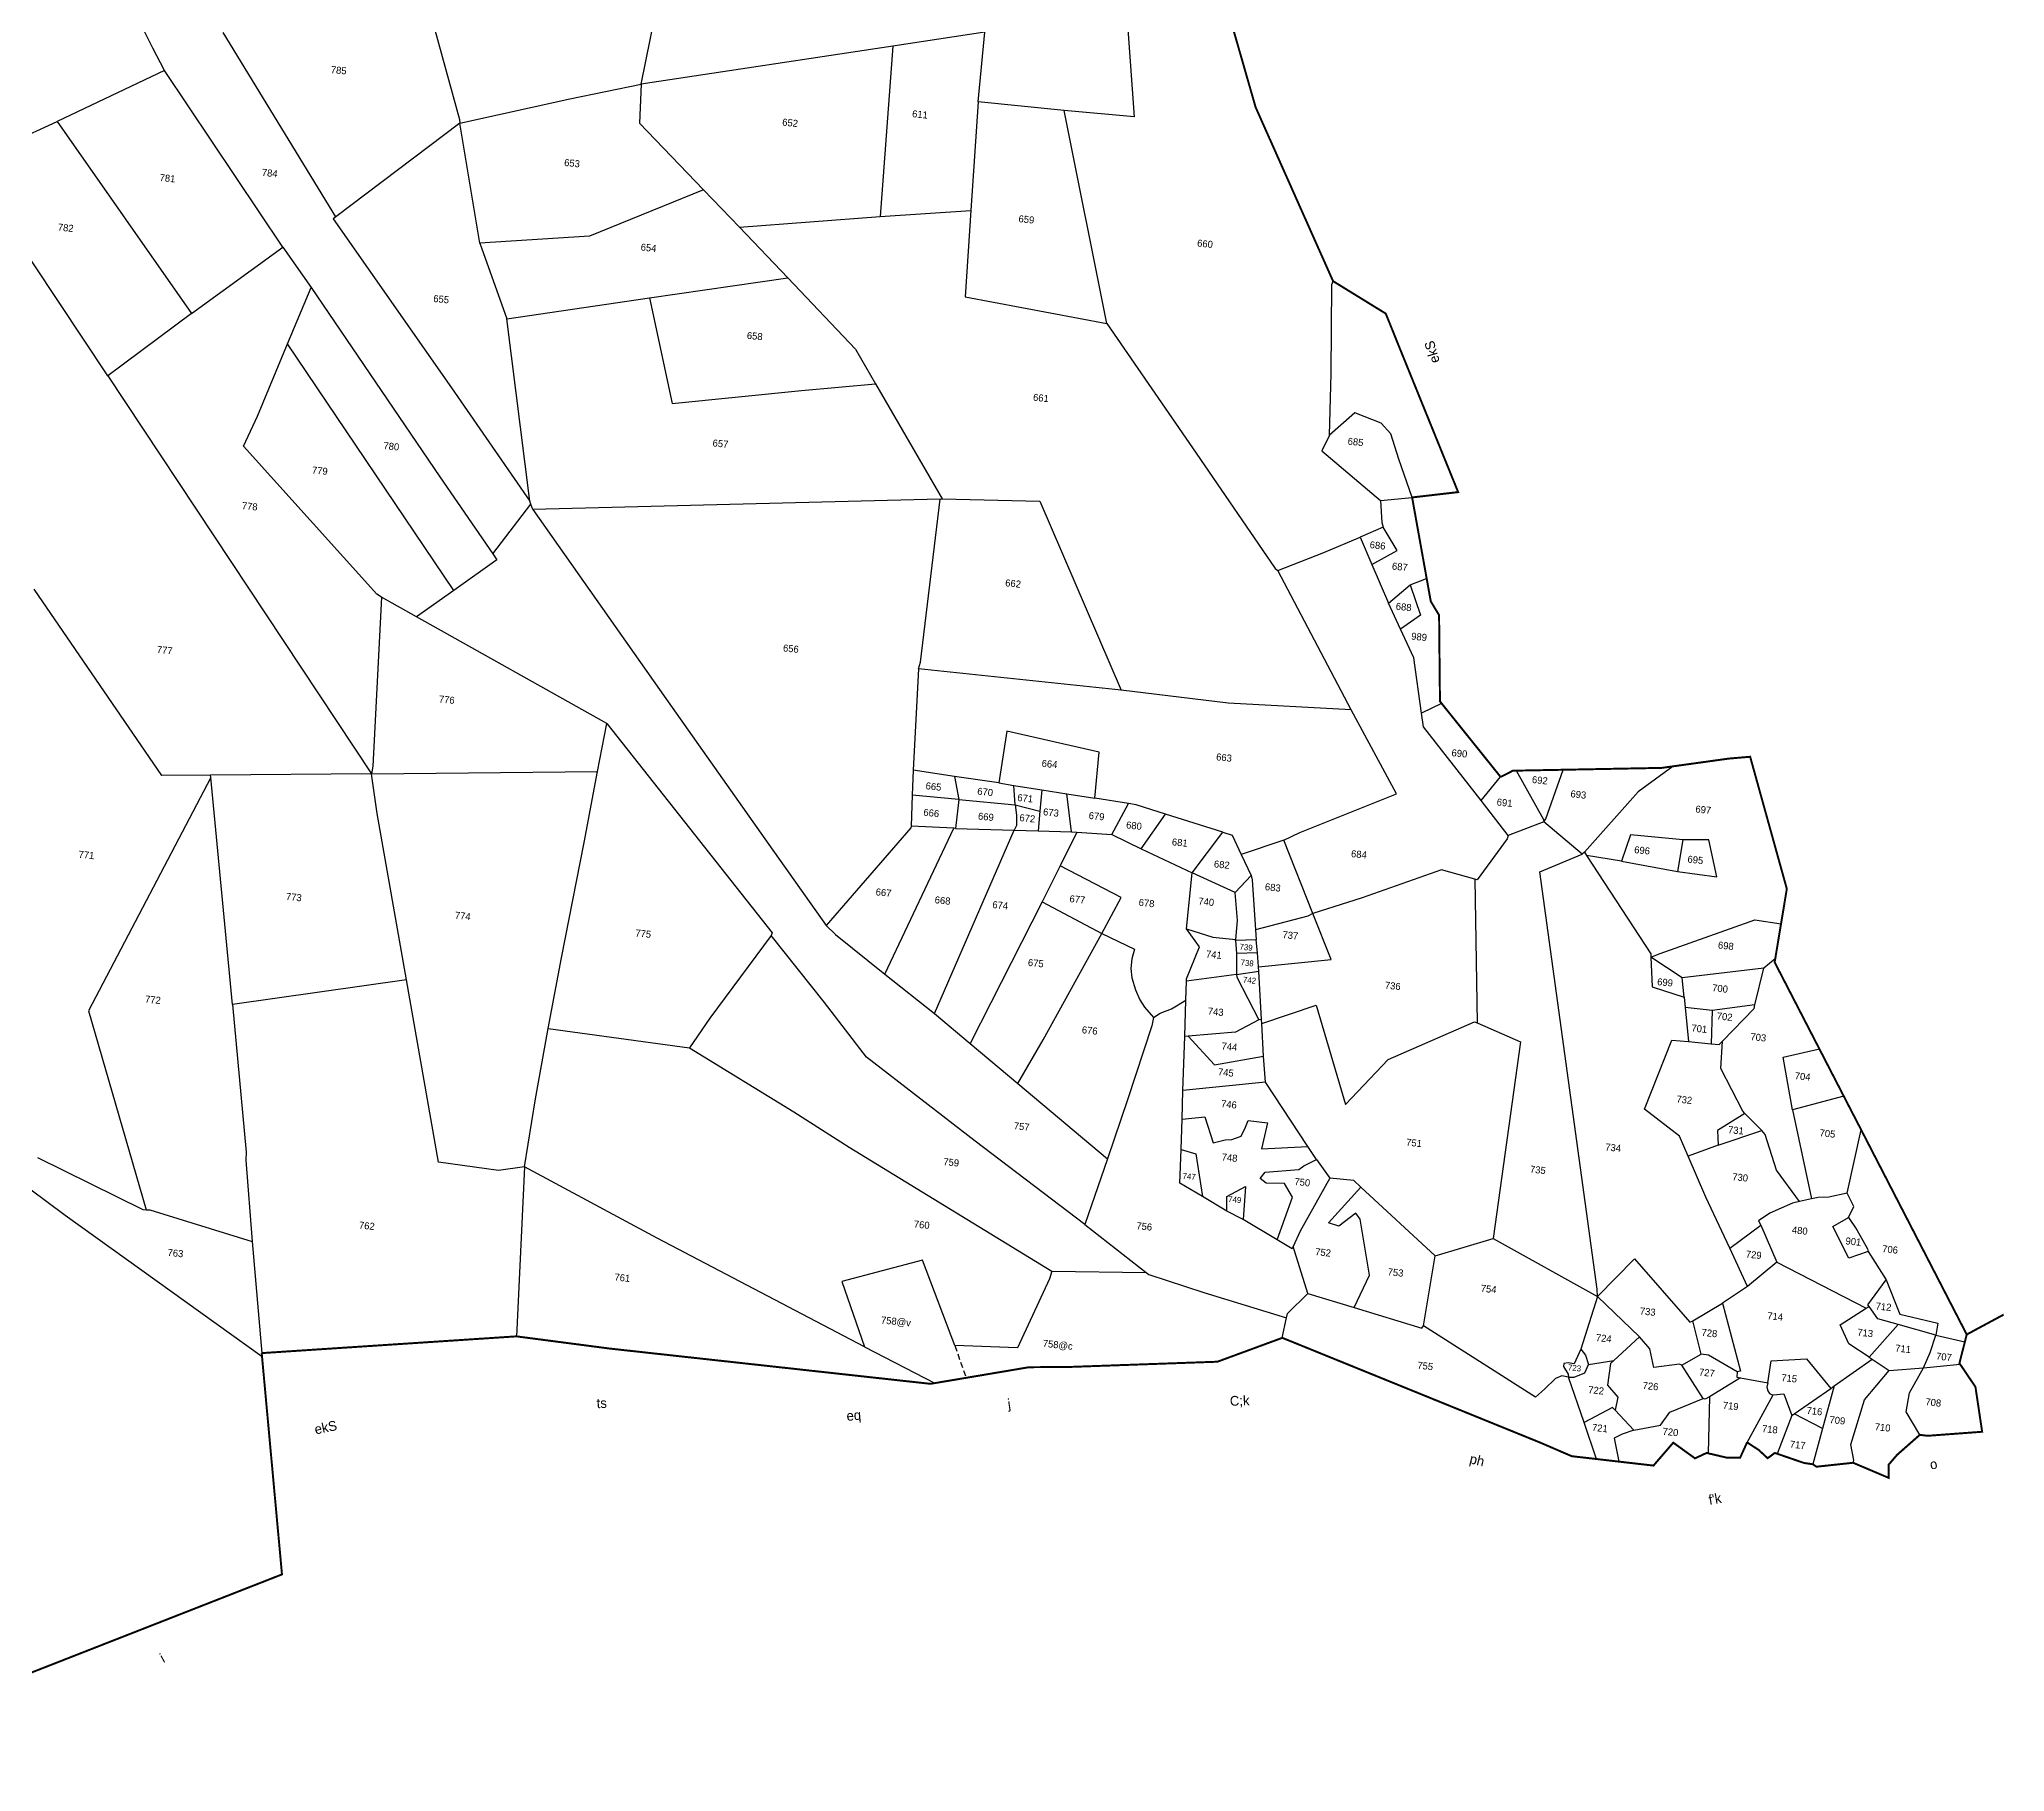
# Model space of a CAD drawing. Header units: metres. Extents: x 256890 to 259932, y 2184530 to 2188310.
# Drawn here: x 258689 to 259707, y 2184963 to 2185860 of the extents above; entities that cross this region are included whole.
import ezdxf

# ---------------------------------------------------------------- set-up
doc = ezdxf.new("R2010")
doc.units = ezdxf.units.M
doc.header["$LTSCALE"] = 0.3
doc.linetypes.add('DASHED', pattern=[0.75, 0.5, -0.25])
doc.linetypes.add('DIVIDE', pattern=[1.25, 0.5, -0.25, 0, -0.25, 0, -0.25])
for name, color, linetype in [('POLY_PARCEL', 6, 'Continuous'), ('POLY_SUBPARCEL', 6, 'DASHED'), ('TEXT_MAPOUT', 7, 'Continuous'), ('TEXT_PARCEL', 7, 'Continuous'), ('V_BOUND_LINE', 7, 'Continuous'), ('V_DIVIDE_LINE', 7, 'DIVIDE')]:
    doc.layers.add(name, color=color, linetype=linetype)
doc.styles.add('TEXT_MAP', font='', dxfattribs={"height": 1.8})
doc.styles.get('TEXT_MAP').set_extended_font_data('Kruti Dev 050')

# ---------------------------------------------------------------- blocks, each defined once
blk = doc.blocks.new('kk')
at = {"layer": 'POLY_PARCEL'}
for points in [[(1828.42, 430.97), (1825.21, 436.57), (1811.6, 461.51), (1799.73, 482.6), (1785.91, 478.21)], [(1887.29, 474.79), (1887.37, 474.54), (1904.26, 421.43), (1904.37, 420.56)], [(2072.23, 466.61), (2076.46, 428.93), (2058.52, 429.83)], [(1950.3, 432.33), (1954.06, 456.1)], [(2037.45, 449.05), (2014.13, 444.52)], [(2036.46, 431.14), (2037.45, 449.05)], [(2014.13, 444.52), (1950.3, 432.33)], [(2014.13, 444.52), (2012.64, 400.94)], [(1873.68, 395.33), (1843.07, 441.31)], [(1904.37, 420.56), (1932.19, 427.8), (1950.3, 432.33)], [(1950.3, 432.33), (1950.19, 422.34), (1967.22, 405.96)], [(1828.42, 430.97), (1801.59, 416.94)], [(1860.45, 387.1), (1828.42, 430.97)], [(2036.46, 431.14), (2035.73, 403.33)], [(2058.52, 429.83), (2036.46, 431.14)], [(2071.53, 375.89), (2058.52, 429.83)], [(1778.89, 405.43), (1801.59, 416.94)], [(1801.59, 416.94), (1837.79, 369.19)], [(1904.37, 420.56), (1873.68, 395.33)], [(1910.71, 390.07), (1904.37, 420.56)], [(1817.09, 352.44), (1790.39, 389.4), (1778.89, 405.43)], [(1967.22, 405.96), (1938.64, 392.97), (1910.71, 390.07)], [(1967.22, 405.96), (1976.79, 396.77)], [(2012.64, 400.94), (2035.73, 403.33)], [(2035.73, 403.33), (2035.15, 381.26), (2071.53, 375.89)], [(1976.79, 396.77), (2012.64, 400.94)], [(1976.79, 396.77), (1989.64, 384.28)], [(1873.68, 395.33), (1873, 394.78), (1904.91, 352.87), (1926.06, 324.68)], [(1837.79, 369.19), (1860.45, 387.1)], [(1860.45, 387.1), (1868.07, 377.05)], [(1910.71, 390.07), (1918.36, 371)], [(2129.52, 349.55), (2129.28, 365.36), (2128.56, 388.12), (2128.87, 388.95)], [(1954.58, 377.79), (1989.64, 384.28)], [(1989.64, 384.28), (2007.67, 366.76), (2013.12, 358.16)], [(1862.63, 362.45), (1868.07, 377.05)], [(1868.07, 377.05), (1902.8, 330), (1917.11, 310.88)], [(1918.36, 371), (1954.58, 377.79)], [(1954.58, 377.79), (1961.42, 351.08), (1994.27, 355.72), (2013.12, 358.16)], [(2071.53, 375.89), (2095.63, 343.65), (2117, 315.02), (2117.71, 314.53)], [(1837.79, 369.19), (1817.09, 352.44)], [(1926.06, 324.68), (1918.36, 371)], [(1889.1, 298.72), (1887.92, 299.39), (1852.39, 335.82), (1855.64, 343.67), (1862.63, 362.45)], [(1907.55, 301.15), (1862.63, 362.45)], [(2013.12, 358.16), (2031.3, 329.46)], [(1817.09, 352.44), (1888.34, 253.43)], [(2151.22, 334.51), (2147.41, 344.18), (2145.15, 350.56), (2142.56, 353.15), (2135.71, 355.54), (2129.52, 349.55)], [(2129.52, 349.55), (2127.7, 345.53), (2143.19, 333.38)], [(2143.19, 333.38), (2151.22, 334.51)], [(2143.19, 333.38), (2143.76, 327.81), (2144.1, 326.61)], [(2030.73, 329.33), (1926.89, 322.56)], [(2026.96, 285.78), (2027.34, 287.53), (2030.73, 329.33)], [(2030.73, 329.33), (2031.3, 329.46)], [(2031.3, 329.46), (2056.21, 329.84), (2078.92, 282.37)], [(2144.1, 326.61), (2138.35, 323.83)], [(2141.62, 317), (2147.95, 320.81), (2144.1, 326.61)], [(1917.11, 310.88), (1926.35, 323.93)], [(1926.35, 323.93), (1926.06, 324.68)], [(1926.89, 322.56), (1926.35, 323.93)], [(1926.89, 322.56), (1964.48, 273.4), (1990.49, 239.38), (2005.97, 219.29)], [(2117.71, 314.53), (2129.23, 319.57), (2138.35, 323.83)], [(2138.35, 323.83), (2141.62, 317)], [(2141.62, 317), (2146.27, 307.28)], [(2137.8, 279.64), (2117.71, 314.53)], [(2146.27, 307.28), (2151.64, 312.17)], [(2151.64, 312.17), (2154.57, 304.55), (2149.6, 300.73)], [(2151.64, 312.17), (2155.75, 313.96)], [(1917.11, 310.88), (1918.22, 309.4), (1907.55, 301.15)], [(2149.6, 300.73), (2146.27, 307.28)], [(1847.3, 251.48), (1834.85, 250.89), (1800.42, 297.23)], [(1889.1, 298.72), (1888.65, 255.41), (1888.34, 253.43)], [(1898.31, 294.01), (1889.1, 298.72)], [(1907.55, 301.15), (1898.31, 294.01)], [(2155.78, 279.53), (2153.24, 293.54), (2149.6, 300.73)], [(1947.89, 268.66), (1898.31, 294.01)], [(2026.96, 285.78), (2026.56, 259.83)], [(2078.92, 282.37), (2026.96, 285.78)], [(2137.8, 279.64), (2106.32, 280.16), (2078.92, 282.37)], [(2160.83, 282.19), (2155.78, 279.53)], [(2121.91, 245.73), (2125.94, 247.84), (2150.2, 258.67), (2137.8, 279.64)], [(2171.91, 257.83), (2156.41, 276.07), (2155.78, 279.53)], [(1946.05, 256.36), (1947.89, 268.66)], [(1947.89, 268.66), (1992.2, 216.9), (1992.03, 216.16)], [(2073.23, 254.53), (2073.86, 266.32), (2050.15, 270.75), (2048.62, 257.43)], [(2188.11, 252.95), (2188.57, 253.74), (2192.54, 266.48)], [(2220.47, 268.45), (2211.9, 261.6), (2198.77, 245.64)], [(2171.91, 257.83), (2176.63, 264.01)], [(2180.51, 265.78), (2188, 253.6), (2188.11, 252.95)], [(1888.34, 253.43), (1946.05, 256.36)], [(1936.06, 190.22), (1938.7, 208.41), (1943.32, 238.07), (1946.05, 256.36)], [(2037.22, 258.67), (2026.56, 259.83)], [(2026.56, 259.83), (2026.58, 253.46)], [(2037.22, 258.67), (2038.51, 252.83)], [(2048.62, 257.43), (2037.22, 258.67)], [(2048.62, 257.43), (2052.46, 256.97)], [(2052.97, 252.03), (2052.46, 256.97)], [(2052.46, 256.97), (2059.6, 256.1)], [(2059.6, 256.1), (2059.36, 250.63)], [(2059.6, 256.1), (2066.06, 255.32)], [(2179.15, 249.11), (2171.91, 257.83)], [(1888.34, 253.43), (1847.3, 251.48)], [(1847.38, 250.88), (1847.3, 251.48)], [(1899.36, 201.24), (1890.17, 243.39), (1888.34, 253.43)], [(2038.51, 252.83), (2026.58, 253.46)], [(2026.58, 253.46), (2026.61, 245.55)], [(2038.51, 252.83), (2037.95, 245.4)], [(2038.51, 252.83), (2052.97, 252.03)], [(2052.97, 252.03), (2053.44, 249.38), (2053.56, 246.72), (2052.94, 245.55)], [(2052.97, 252.03), (2059.36, 250.63)], [(2066.06, 255.32), (2073.23, 254.53)], [(2067.64, 245.69), (2066.06, 255.32)], [(2081.91, 253.46), (2073.23, 254.53)], [(2077.93, 245.43), (2081.91, 253.46)], [(2091.41, 251.16), (2083.85, 253.22), (2081.91, 253.46)], [(2085.55, 242.07), (2091.41, 251.16)], [(2106.29, 247.09), (2091.41, 251.16)], [(2188.11, 252.95), (2179.15, 249.11)], [(2198.23, 245.09), (2188.11, 252.95)], [(1847.38, 250.88), (1818.47, 190.11), (1835.23, 139.88)], [(1855.22, 193.15), (1847.38, 250.88)], [(2059.36, 250.63), (2059.14, 245.61)], [(2098.86, 236.42), (2106.29, 247.09)], [(2106.29, 247.09), (2108.71, 246.45), (2111.2, 241.62)], [(2179.15, 249.11), (2178.93, 248.24), (2171.67, 237.49), (2171.1, 237.63)], [(2223.73, 249.75), (2210.4, 250.57), (2208.33, 243.75)], [(2222.69, 241.67), (2232.79, 240.64), (2230.39, 250.08), (2223.73, 249.75)], [(2223.73, 249.75), (2222.69, 241.67)], [(2026.61, 245.55), (2026.61, 245.07), (2005.97, 219.29)], [(2021.41, 207.44), (2037.58, 245.41)], [(2037.58, 245.41), (2026.61, 245.55)], [(2034.45, 197.91), (2052.94, 245.55)], [(2037.95, 245.4), (2037.58, 245.41)], [(2037.95, 245.4), (2052.94, 245.55)], [(2052.94, 245.55), (2059.14, 245.61)], [(2059.14, 245.61), (2067.64, 245.69)], [(2069.02, 245.66), (2065.07, 236.93)], [(2067.64, 245.69), (2069.02, 245.66)], [(2069.02, 245.66), (2077.93, 245.43)], [(2077.93, 245.43), (2085.55, 242.07)], [(2085.55, 242.07), (2098.86, 236.42)], [(2121.91, 245.73), (2111.2, 241.62)], [(2111.2, 241.62), (2113.93, 236.34)], [(2130.06, 227.26), (2121.91, 245.73)], [(2206.57, 132.29), (2206.4, 134.2), (2187.59, 240.15), (2198.23, 245.09)], [(2198.77, 245.64), (2198.23, 245.09)], [(2198.77, 245.64), (2199.33, 244.85)], [(2208.33, 243.75), (2199.33, 244.85)], [(2199.33, 244.85), (2216.75, 220.35), (2216.82, 219.47)], [(2208.33, 243.75), (2222.69, 241.67)], [(2065.07, 236.93), (2060.81, 227.52)], [(2076.4, 220), (2081, 229.39), (2065.07, 236.93)], [(2098, 222.05), (2098.86, 236.42)], [(2110, 231.88), (2098.86, 236.42)], [(2113.93, 236.34), (2110, 231.88)], [(2113.93, 236.34), (2114.27, 235.28), (2115.63, 222.53)], [(2171.1, 237.63), (2162.49, 239.72), (2142.48, 231.79), (2130.06, 227.26)], [(2171.1, 237.63), (2173.07, 200.97)], [(2110.64, 219.85), (2110.87, 224.69), (2110, 231.88)], [(2060.81, 227.52), (2043.9, 190.64)], [(2060.81, 227.52), (2076.4, 220)], [(2130.06, 227.26), (2128.83, 226.55), (2115.63, 222.53)], [(2116.72, 213.11), (2135.18, 215.68), (2130.06, 227.26)], [(2216.82, 219.47), (2219.1, 220.56), (2242.95, 230.12), (2249.68, 229.3)], [(2098, 222.05), (2104.73, 220.19), (2110.64, 219.85)], [(2098.48, 208.73), (2098.47, 209.26), (2101.5, 217.64), (2098, 222.05)], [(2115.63, 222.53), (2115.9, 219.95)], [(1992.03, 216.16), (1977.14, 194.5), (1972.27, 186.69)], [(2075.01, 145.55), (2046.15, 165.74), (2017.57, 186.06), (2006.29, 199.63), (1992.03, 216.16)], [(2005.97, 219.29), (2008.46, 217.12), (2021.41, 207.44)], [(2056.44, 180.9), (2062.48, 192.25), (2076.4, 220)], [(2076.4, 220), (2084.91, 216.37), (2084.3, 213.84), (2084.15, 211.4), (2084.51, 208.97), (2085.52, 205.98), (2086.79, 203.49), (2088.06, 201.67), (2090.44, 199.08)], [(2115.9, 219.95), (2110.63, 219.56)], [(2110.63, 219.56), (2110.64, 219.85)], [(2110.63, 219.56), (2111.01, 216.26)], [(2116.3, 216.62), (2111.01, 216.26)], [(2111.01, 216.26), (2111.2, 210.89)], [(2116.3, 216.62), (2115.9, 219.95)], [(2116.72, 213.11), (2116.3, 216.62)], [(2216.82, 219.47), (2217.42, 211.94), (2225.67, 209.64)], [(2225, 214.57), (2216.82, 219.47)], [(2245.78, 217.85), (2225, 214.57)], [(2243.84, 208.35), (2245.78, 217.85)], [(2248.55, 220.29), (2245.78, 217.85)], [(2111.2, 210.89), (2098.48, 208.73)], [(2111.2, 210.89), (2116.86, 211.99)], [(2111.2, 210.89), (2111.31, 210.25), (2117.35, 199.56)], [(2116.86, 211.99), (2116.72, 213.11)], [(2118, 199.71), (2116.86, 211.99)], [(2225.67, 209.64), (2225, 214.57)], [(2021.41, 207.44), (2034.45, 197.91)], [(2098.51, 203.84), (2098.48, 208.73)], [(2225.67, 209.64), (2226.04, 207.01)], [(2233.01, 206.5), (2226.04, 207.01)], [(2226.04, 207.01), (2227.25, 198.33)], [(2243.84, 208.35), (2233.01, 206.5)], [(2233.01, 206.5), (2233.09, 198.01)], [(2235.89, 198.76), (2243.65, 207.43), (2243.84, 208.35)], [(1899.36, 201.24), (1855.22, 193.15)], [(1931.35, 154.64), (1924.74, 153.47), (1909.37, 154.94), (1899.36, 201.24)], [(2090.44, 199.08), (2092.12, 200.3), (2094.93, 201.45), (2098.51, 203.84)], [(2098.58, 194.58), (2098.51, 203.84)], [(2118.11, 198.63), (2131.81, 203.86), (2140.29, 178.84), (2150.74, 190.75), (2172.42, 201.22), (2173.07, 200.97)], [(2173.07, 200.97), (2184.34, 196.56), (2179.32, 146.1)], [(2034.45, 197.91), (2043.9, 190.64)], [(2090.44, 199.08), (2090.11, 196.99), (2084.62, 177.8), (2080.14, 162.51)], [(2117.35, 199.56), (2111.5, 196.16), (2099.46, 194.68)], [(2118, 199.71), (2117.35, 199.56)], [(2118.11, 198.63), (2118, 199.71)], [(2118.91, 190.36), (2118.11, 198.63)], [(2228.35, 169.05), (2225.94, 174.11), (2216.69, 180.63), (2222.94, 198.54), (2227.25, 198.33)], [(2227.25, 198.33), (2233.09, 198.01)], [(2233.09, 198.01), (2235.12, 197.9), (2235.89, 198.76)], [(2242.37, 180.52), (2241.79, 181.06), (2235.75, 191.79), (2235.89, 198.76)], [(2254.48, 181.91), (2251.58, 195.28), (2260.72, 197.78)], [(1855.22, 193.15), (1860.18, 155.59), (1860.13, 153.51), (1862.59, 132.85)], [(2099.46, 194.68), (2098.58, 194.58)], [(2098.69, 180.76), (2098.58, 194.58)], [(2099.46, 194.68), (2106.45, 187.58), (2118.91, 190.36)], [(1931.35, 154.64), (1933.47, 172.12), (1936.06, 190.22)], [(1936.06, 190.22), (1972.27, 186.69)], [(1972.27, 186.69), (1999.53, 171.39), (2014.05, 162.92), (2067.04, 133.27)], [(2043.9, 190.64), (2056.44, 180.9)], [(2119.67, 183.69), (2118.91, 190.36)], [(2267.41, 185.97), (2254.48, 181.91)], [(2056.44, 180.9), (2080.14, 162.51)], [(2119.67, 183.69), (2098.69, 180.76)], [(2098.74, 173.38), (2098.69, 180.76)], [(2131.16, 167.73), (2119.67, 183.69)], [(2254.48, 181.91), (2260.2, 159.37)], [(2242.37, 180.52), (2235.51, 175.94), (2235.89, 172.2)], [(2235.89, 172.2), (2246.82, 176.32)], [(2246.82, 176.32), (2242.37, 180.52)], [(2257.23, 158.58), (2251, 166.39), (2247.78, 175.4), (2246.82, 176.32)], [(2269.26, 161.19), (2272.21, 177.52)], [(2098.74, 173.38), (2104.52, 174.25), (2106.92, 167.68), (2109.99, 168.59), (2111.62, 168.69), (2113.97, 169.69), (2115.02, 171.99), (2115.6, 173.77), (2120.63, 173.34), (2119.34, 166.63), (2131.16, 167.73)], [(2098.8, 165.66), (2098.74, 173.38)], [(2235.89, 172.2), (2228.35, 169.05)], [(1866.28, 103.48), (1814.56, 137.63), (1796.34, 150.07), (1775.59, 163.76), (1768.44, 169.23)], [(2133.49, 164.49), (2131.16, 167.73)], [(2239.9, 145.97), (2233.24, 158.76), (2228.35, 169.05)], [(2080.14, 162.51), (2075.01, 145.55)], [(2098.8, 165.66), (2102.65, 164.69), (2104.76, 153.86)], [(2104.76, 153.86), (2098.86, 157.07), (2098.8, 165.66)], [(2124.2, 143.56), (2127.69, 154.62), (2125.58, 158.02), (2120.83, 157.92), (2119.3, 159.07), (2120.45, 160.75), (2129.03, 161.76), (2130.28, 162.71), (2133.49, 164.49)], [(2133.49, 164.49), (2137.05, 159.8)], [(2269.26, 161.19), (2264.61, 159.97), (2261.93, 159.83), (2260.2, 159.37)], [(2269.89, 154.97), (2271.13, 157.89), (2269.26, 161.19)], [(2111.14, 150.4), (2110.99, 154.15), (2115.59, 156.88), (2115.33, 148.42)], [(2137.05, 159.8), (2130.05, 146), (2128.43, 141.99)], [(2145.06, 157.84), (2143.19, 159.47), (2137.05, 159.8)], [(2144.56, 127.05), (2148.13, 135.47), (2145.2, 149.64), (2144.05, 151.13), (2139.88, 147.68), (2137.15, 148.4), (2145.06, 157.84)], [(2145.06, 157.84), (2164.74, 141.02)], [(2257.23, 158.58), (2255.45, 158.11), (2249.75, 155.31), (2246.92, 153.25), (2247.52, 152.15)], [(2260.2, 159.37), (2257.23, 158.58)], [(1806.95, 152.09), (1834.36, 139.91), (1835.23, 139.88)], [(1931.35, 154.64), (1931.01, 111.26)], [(2020, 112.11), (1965.99, 137.77), (1931.35, 154.64)], [(2111.14, 150.4), (2104.76, 153.86)], [(2239.9, 145.97), (2247.52, 152.15)], [(2247.52, 152.15), (2251.98, 142.85)], [(2275.21, 146.53), (2270.37, 144.61), (2265.95, 152.57), (2269.89, 154.97)], [(2269.89, 154.97), (2272.09, 151.9), (2275.02, 147.2), (2275.21, 146.53)], [(2115.33, 148.42), (2111.14, 150.4)], [(2124.2, 143.56), (2115.33, 148.42)], [(2164.74, 141.02), (2179.32, 146.1)], [(2179.32, 146.1), (2206.57, 132.29)], [(2244.79, 136.38), (2239.9, 145.97)], [(2275.21, 146.53), (2280.09, 139.45)], [(2075.01, 145.55), (2091.14, 133.92)], [(2128.43, 141.99), (2128.18, 141.38), (2124.2, 143.56)], [(2132.62, 130.17), (2128.43, 141.99)], [(2162.5, 123.03), (2164.74, 141.02)], [(2206.57, 132.29), (2215.66, 142.3), (2230.42, 126.68), (2231.19, 127.03)], [(2251.98, 142.85), (2244.79, 136.38)], [(2251.98, 142.85), (2275.31, 131.99)], [(1835.23, 139.88), (1836.19, 139.86), (1862.59, 132.85)], [(2244.79, 136.38), (2238.52, 131.87)], [(2276, 132.46), (2275.63, 132.93), (2280.09, 139.45)], [(2280.09, 139.45), (2283.92, 130.87), (2293.75, 128.95)], [(1862.59, 132.85), (1866.16, 104.42)], [(2043, 113.33), (2033.87, 134.77), (2013.55, 128.54), (2020, 112.11)], [(2067.04, 133.27), (2066.5, 131.35), (2059.08, 113.33), (2043, 113.33)], [(2067.04, 133.27), (2091.14, 133.92)], [(2091.14, 133.92), (2091.83, 133.42), (2106.01, 129.33), (2127.4, 123.77)], [(2206.57, 132.29), (2202.89, 118.7)], [(2206.57, 132.29), (2217.7, 122.39)], [(2231.19, 127.03), (2238.52, 131.87)], [(2238.52, 131.87), (2243.8, 114.7), (2242.98, 114.43)], [(2276.54, 119.56), (2271.22, 122.77), (2268.77, 127.51), (2275.31, 131.99)], [(2275.31, 131.99), (2276, 132.46)], [(2283.63, 128.17), (2278.38, 129.41), (2276, 132.46)], [(2127.4, 123.77), (2127.58, 124.85), (2132.62, 130.17)], [(2132.62, 130.17), (2144.56, 127.05)], [(2144.56, 127.05), (2162.03, 122.49), (2162.5, 123.03)], [(2233.58, 118.65), (2231.19, 127.03)], [(2283.63, 128.17), (2276.54, 119.56)], [(2293.34, 125.87), (2283.63, 128.17)], [(2290.51, 117.34), (2292.04, 121.36), (2293.34, 125.87)], [(2293.75, 128.95), (2293.34, 125.87)], [(2293.34, 125.87), (2300.81, 124.39)], [(2126.54, 118.58), (2127.4, 123.77)], [(2200.01, 111.41), (2198.24, 111.65), (2196.66, 110.98), (2193.97, 108.11), (2191.77, 105.95), (2162.5, 123.03)], [(2217.7, 122.39), (2211.4, 116.09)], [(2228.78, 115.63), (2228.2, 115.87), (2221.64, 114.77), (2220.49, 119.47), (2217.7, 122.39)], [(2202.89, 118.7), (2201.31, 114.91), (2199.73, 115.1), (2198.67, 114.82), (2198.62, 114.05), (2199.87, 112.18), (2200.01, 111.41)], [(2202.89, 118.7), (2204.09, 117.21), (2204.95, 114.87)], [(2204.95, 114.87), (2211.4, 116.09)], [(2211.4, 116.09), (2210.61, 115.3), (2210.03, 109.79), (2212.77, 106.81), (2212.24, 103.46)], [(2228.78, 115.63), (2233.58, 118.65)], [(2234.58, 107.29), (2228.78, 115.63)], [(2242.98, 114.43), (2235.5, 118.46), (2233.58, 118.65)], [(2250.94, 111.94), (2251.56, 117.59), (2260.53, 118.46), (2267.05, 111.17)], [(2267.91, 111.84), (2277.31, 119.08)], [(2273.5, 92.41), (2273.68, 93.07), (2272.77, 97.05), (2275.79, 108.6), (2281.77, 116.3)], [(2276.54, 119.56), (2277.31, 119.08)], [(2277.31, 119.08), (2281.77, 116.3)], [(2281.77, 116.3), (2290.51, 117.34)], [(2290.25, 100.22), (2286.53, 105.93), (2287.2, 110.87), (2290.51, 117.34)], [(2290.51, 117.34), (2299.81, 118.68)], [(2020, 112.11), (2038.31, 103.53)], [(2200.01, 111.41), (2201.45, 111.51), (2204.14, 112.71), (2204.95, 114.87)], [(2204.42, 99.98), (2200.01, 111.41)], [(2243.92, 112.95), (2236.21, 107.77)], [(2242.98, 114.43), (2242.98, 113.09), (2243.92, 112.95)], [(2243.92, 112.95), (2250.94, 111.94)], [(2250.94, 111.94), (2250.75, 110.87), (2250.99, 109.91), (2251.42, 109.24), (2252.14, 108.95), (2252.37, 108.98)], [(2258, 104.34), (2267.05, 111.17)], [(2267.91, 111.84), (2265.35, 100.82)], [(2267.05, 111.17), (2267.91, 111.84)], [(2217.23, 98.52), (2223.94, 100.11), (2226.24, 103.51), (2234.58, 107.29)], [(2236.21, 107.77), (2235.06, 107.15), (2234.58, 107.29)], [(2236.21, 107.77), (2236.38, 93.38)], [(2246.23, 96.55), (2252.37, 108.98)], [(2252.37, 108.98), (2255.16, 109.29), (2257.42, 103.9)], [(2212.24, 103.46), (2211.52, 104.11), (2204.42, 99.98)], [(2212.24, 103.46), (2217.23, 98.52)], [(2257.42, 103.9), (2254.04, 93.95)], [(2257.42, 103.9), (2258, 104.34)], [(2265.35, 100.82), (2258, 104.34)], [(2265.35, 100.82), (2263.22, 91.63)], [(2207.96, 90.79), (2204.42, 99.98)], [(2217.23, 98.52), (2214.25, 97.42), (2212.24, 96.27), (2213.71, 90.35)]]:
    blk.add_lwpolyline(points, dxfattribs=at)
at = {"layer": 'POLY_SUBPARCEL', "ltscale": 10}
blk.add_lwpolyline([(2043, 113.33), (2046.23, 105.19)], dxfattribs=at)
at = {"layer": 'V_BOUND_LINE', "const_width": 0.5}
for points in [[(2096.17, 467.46), (2096.08, 466.74), (2107.35, 432.58), (2128.87, 388.95)], [(2128.87, 388.95), (2142.65, 381.19), (2146.44, 372.75), (2162.92, 336.33), (2151.22, 334.51)], [(2151.22, 334.51), (2155.75, 313.96)], [(2155.75, 313.96), (2157.03, 308.16), (2159.29, 304.72), (2160.38, 282.71), (2160.83, 282.19)], [(2160.83, 282.19), (2176.63, 264.01)], [(2220.47, 268.45), (2234.64, 270.99), (2240.12, 271.68), (2250.81, 238.32), (2249.68, 229.3)], [(2180.51, 265.78), (2192.54, 266.48)], [(2192.54, 266.48), (2217.67, 267.95), (2220.47, 268.45)], [(2176.63, 264.01), (2179.68, 265.73), (2180.51, 265.78)], [(2249.68, 229.3), (2248.55, 220.29)], [(2248.55, 220.29), (2248.44, 219.44), (2260.72, 197.78)], [(2260.72, 197.78), (2267.41, 185.97)], [(2267.41, 185.97), (2272.21, 177.52)], [(2272.21, 177.52), (2279.75, 164.21), (2301.22, 126.31)], [(2301.22, 126.31), (2300.81, 124.39)], [(2300.81, 124.39), (2299.64, 118.91), (2299.81, 118.68)], [(2126.54, 118.58), (2110.21, 111.83), (2072.54, 109.01), (2062.16, 108.53), (2046.23, 105.19)], [(2207.96, 90.79), (2201.62, 91.26), (2193.42, 94.42), (2126.54, 118.58)], [(2299.81, 118.68), (2303.97, 113.01), (2306.13, 101.63), (2292.26, 100.05), (2290.25, 100.22)], [(1931.01, 111.26), (1866.16, 104.42)], [(2038.31, 103.53), (2037.19, 103.3), (1954.96, 109.08), (1931.01, 111.26)], [(2046.23, 105.19), (2038.31, 103.53)], [(1866.28, 103.48), (1873.56, 48.11), (1810.39, 20.44), (1754.03, -3.24), (1752.02, -3.4), (1736.15, -7.53)], [(1866.16, 104.42), (1866.28, 103.48)], [(2290.25, 100.22), (2284.64, 94.87), (2282.62, 92.31), (2282.72, 88.92), (2273.5, 92.41)], [(2236.38, 93.38), (2236, 93.45), (2233.1, 91.95), (2227.39, 95.74), (2222.57, 89.69), (2213.71, 90.35)], [(2246.23, 96.55), (2244.61, 92.56), (2241.07, 92.47), (2236.38, 93.38)], [(2254.04, 93.95), (2253.41, 94.14), (2251.64, 92.71), (2249.28, 94.73), (2246.23, 96.55)], [(2213.71, 90.35), (2207.96, 90.79)], [(2263.22, 91.63), (2260.96, 91.87), (2254.04, 93.95)], [(2273.5, 92.41), (2264.21, 91.04), (2263.22, 91.63)]]:
    blk.add_lwpolyline(points, dxfattribs=at)
at = {"layer": 'V_DIVIDE_LINE', "ltscale": 10, "const_width": 0.5}
blk.add_lwpolyline([(2301.22, 126.31), (2310.44, 131.76)], dxfattribs=at)
at = {"layer": 'TEXT_MAPOUT', "style": 'TEXT_MAP'}
for s, rotation, p in [('ekS', 108.443, (2156.95, 369.5)), ('C;k', 4.0837, (2113.87, 100.68)), ('ts', 4.7615, (1952.27, 93.71)), ('j', 10.6148, (2057.32, 97.69)), ('eq', 7.1218, (2016.23, 93)), ('ph', 348.6953, (2175.43, 88.46)), ('o', 12.0893, (2293.4, 91.44)), ('ekS', 14.0299, (1880.75, 84.19)), ("f'k", 12.0893, (2237.28, 80.22)), ('i', 30.9519, (1844.16, 24.29))]:
    blk.add_text(s, height=2.5, rotation=rotation, dxfattribs=at).set_placement(p)
at = {"layer": 'TEXT_PARCEL', "style": 'TEXT_MAP'}
for s, height, p in [('785', 1.8, (1870.86, 432.04)), ('611', 1.8, (2019.69, 426.61)), ('652', 1.8, (1986.62, 423.16)), ('653', 1.8, (1931.36, 410.66)), ('784', 1.8, (1854.29, 405.1)), ('781', 1.8, (1828.24, 402.75)), ('659', 1.8, (2047.91, 400.87)), ('660', 1.8, (2093.75, 396.44)), ('782', 1.8, (1802.76, 389.07)), ('654', 1.8, (1951.75, 389.83)), ('655', 1.8, (1899.32, 374.61)), ('658', 1.8, (1979.74, 368.35)), ('661', 1.8, (2053.42, 355.42)), ('685', 1.8, (2134.17, 347.35)), ('657', 1.8, (1972.07, 340.53)), ('780', 1.8, (1888.07, 336.52)), ('779', 1.8, (1870.07, 329.58)), ('778', 1.8, (1852.53, 319.79)), ('686', 1.8, (2140.84, 321.14)), ('687', 1.8, (2146.73, 315.9)), ('662', 1.8, (2048.17, 307.74)), ('688', 1.8, (2148.11, 305.69)), ('989', 1.8, (2152.35, 298.21)), ('656', 1.8, (1992.11, 288.88)), ('777', 1.8, (1832.27, 282.2)), ('776', 1.8, (1904.78, 272.38)), ('663', 1.8, (2103.77, 265.42)), ('690', 1.8, (2163.82, 268.85)), ('664', 1.8, (2059.3, 262.02)), ('692', 1.8, (2184.62, 262.8)), ('693', 1.8, (2194.59, 259.55)), ('665', 1.8, (2029.9, 255.11)), ('691', 1.8, (2175.85, 256.71)), ('697', 1.8, (2226.64, 256.92)), ('670', 1.8, (2043.14, 254.24)), ('671', 1.8, (2053.43, 253.03)), ('673', 1.8, (2060.14, 249.65)), ('666', 1.8, (2029.6, 248.33)), ('669', 1.8, (2043.58, 247.9)), ('672', 1.8, (2054.16, 247.93)), ('679', 1.8, (2071.83, 249.17)), ('680', 1.8, (2081.47, 247.13)), ('696', 1.8, (2211.42, 245.92)), ('681', 1.8, (2093.33, 243.27)), ('684', 1.8, (2139.18, 242.06)), ('695', 1.8, (2225.12, 244.03)), ('682', 1.8, (2104.28, 238.06)), ('683', 1.8, (2117.53, 232.74)), ('771', 1.8, (1814.36, 229.1)), ('667', 1.8, (2018.22, 227.52)), ('668', 1.8, (2033.36, 226.09)), ('674', 1.8, (2048.13, 225.45)), ('677', 1.8, (2067.76, 227.73)), ('678', 1.8, (2085.46, 227.48)), ('740', 1.8, (2100.68, 228.41)), ('773', 1.8, (1867.72, 220.43)), ('737', 1.8, (2122.49, 220.69)), ('698', 1.8, (2233.76, 222.4)), ('774', 1.8, (1911.03, 217.32)), ('775', 1.8, (1957.28, 214.61)), ('741', 1.8, (2103.16, 214.98)), ('739', 1.5, (2111.65, 217.32)), ('675', 1.8, (2057.79, 211.02)), ('738', 1.5, (2112.07, 213.32)), ('699', 1.8, (2218.61, 212.44)), ('700', 1.8, (2232.71, 211.42)), ('742', 1.5, (2112.86, 208.92)), ('736', 1.8, (2149.14, 208.8)), ('702', 1.8, (2234.17, 204.28)), ('743', 1.8, (2104.2, 200.42)), ('701', 1.8, (2227.82, 200.95)), ('703', 1.8, (2242.97, 199.34)), ('676', 1.8, (2072.23, 194.37)), ('772', 1.8, (1832.78, 192.8)), ('744', 1.8, (2108.05, 191.65)), ('704', 1.8, (2254.68, 189.78)), ('745', 1.8, (2107.4, 185.01)), ('732', 1.8, (2224.71, 182.65)), ('746', 1.8, (2108.52, 176.9)), ('731', 1.8, (2238.18, 175.37)), ('705', 1.8, (2261.59, 175.47)), ('757', 1.8, (2055.82, 169.16)), ('734', 1.8, (2207.03, 169.71)), ('751', 1.8, (2156.15, 168.91)), ('759', 1.8, (2038.2, 159.29)), ('748', 1.8, (2109.21, 163.29)), ('735', 1.8, (2188.03, 163.27)), ('730', 1.8, (2239.75, 163.38)), ('747', 1.5, (2099.42, 158.22)), ('750', 1.8, (2128.02, 157.75)), ('749', 1.5, (2111.29, 152.78)), ('480', 1.8, (2255.5, 150.41)), ('756', 1.8, (2088.12, 144.87)), ('901', 1.8, (2269.3, 148.13)), ('706', 1.8, (2278.74, 146.49)), ('760', 1.8, (2031.3, 143.07)), ('752', 1.8, (2134.03, 140.03)), ('729', 1.8, (2243.98, 143.75)), ('762', 1.8, (1889.66, 137.22)), ('753', 1.8, (2152.73, 135.64)), ('754', 1.8, (2176.67, 132.36)), ('712', 1.8, (2277.65, 131.8)), ('763', 1.8, (1841.08, 128.32)), ('761', 1.8, (1955.41, 126.53)), ('733', 1.8, (2217.5, 128.17)), ('714', 1.8, (2250.08, 128.24)), ('713', 1.8, (2273.23, 124.92)), ('724', 1.8, (2206.54, 120.92)), ('728', 1.8, (2233.46, 123.32)), ('711', 1.8, (2283.06, 121.25)), ('707', 1.8, (2293.57, 119.6)), ('758@v', 1.8, (2023.87, 118.24)), ('758@c', 1.8, (2065.41, 113.89)), ('755', 1.8, (2161.25, 112.07)), ('723', 1.5, (2199.72, 113.18)), ('726', 1.8, (2218.96, 109.18)), ('727', 1.8, (2233.21, 113.16)), ('715', 1.8, (2254.28, 112.58)), ('722', 1.8, (2205.11, 107.55)), ('719', 1.8, (2239.63, 104.92)), ('716', 1.8, (2261.06, 104.44)), ('708', 1.8, (2291.31, 107.84)), ('718', 1.8, (2249.86, 99.36)), ('709', 1.8, (2267.01, 102.32)), ('710', 1.8, (2278.63, 100.96)), ('721', 1.8, (2206.46, 97.95)), ('720', 1.8, (2224.51, 97.66)), ('717', 1.8, (2257.13, 95.65))]:
    blk.add_text(s, height=height, rotation=356.4253, dxfattribs=at).set_placement(p)
blk = doc.blocks.new('QQ')
at = {"xscale": 2.026736699578083, "yscale": 2.026736699578083, "zscale": 2.026736699578083, "rotation": 357.7453121085939}
blk.add_blockref('kk', (255016.5, 2185117.1), dxfattribs=at)

msp = doc.modelspace()

# ---------------------------------------------------------------- block references
msp.add_blockref('QQ', (0, 0))

doc.saveas('drawing.dxf')
